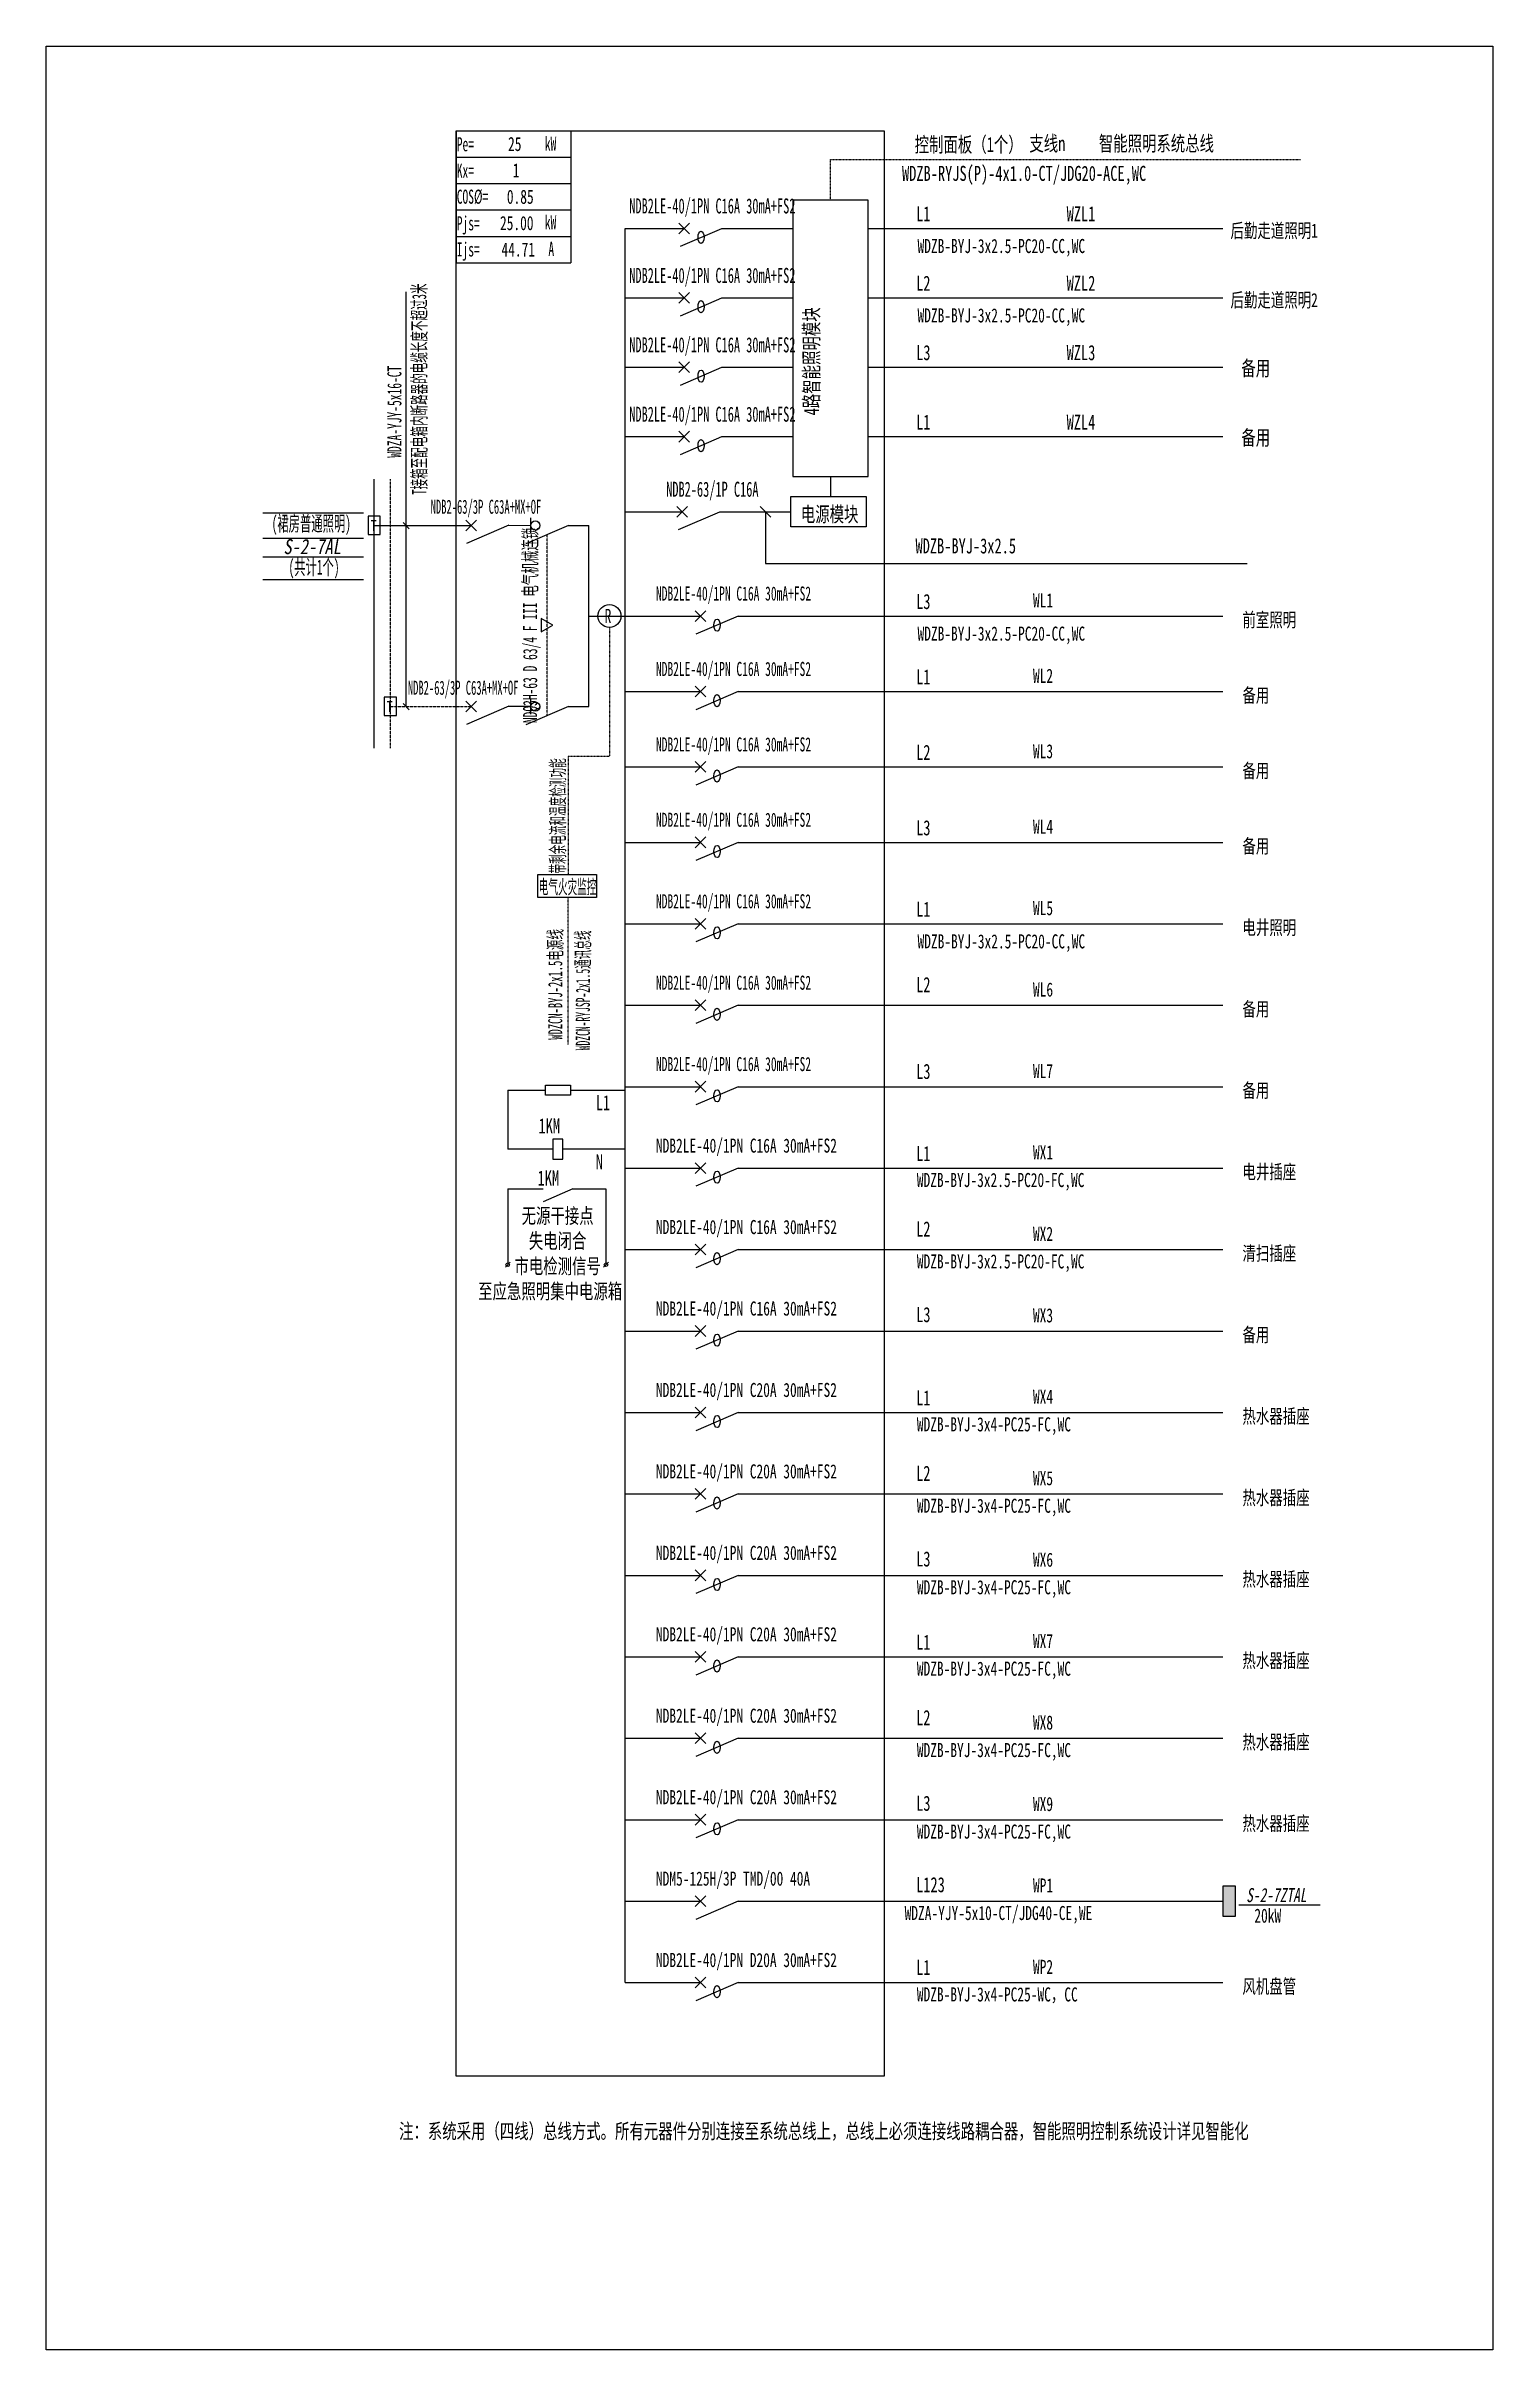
# Model space of a CAD drawing. Extents: x 235856 to 237506, y 341077 to 343703.
import ezdxf
from ezdxf.enums import TextEntityAlignment as Align

# ---------------------------------------------------------------- set-up
doc = ezdxf.new("R2010")
doc.units = 0
doc.header["$MEASUREMENT"] = 0
for name, pattern in [('DASH', [0.35, 0.25, -0.1]), ('DASHDOT', [1, 0.5, -0.25, 0, -0.25]), ('DASHDOT2', [0.5, 0.25, -0.125, 0, -0.125]), ('DASHDOTX2', [2, 1, -0.5, 0, -0.5]), ('DASHED', [0.75, 0.5, -0.25])]:
    doc.linetypes.add(name, pattern=pattern)
for name, color, linetype in [('D_E_Eqpm(强电设备)', 100, 'Continuous'), ('D_E_Eqpm（强电设备）', 100, 'Continuous'), ('D_E_Text(强电文字)', 51, 'Continuous'), ('D_E_Text（强电文字）', 51, 'Continuous'), ('D_E_Tray（强电普通桥架）', 51, 'Continuous'), ('D_E_Wire(强电线缆)', 10, 'Continuous'), ('D_E_WireEm（强电应急照明线缆）', 10, 'DASHED'), ('D_E_Wire（强电线缆）', 10, 'Continuous'), ('D_El_Eqpm（弱电设备）', 100, 'Continuous'), ('D_El_Text（弱电文字）', 51, 'Continuous'), ('DQ-漏电火灾', 80, 'Continuous'), ('DQ_Eqpm', 100, 'Continuous'), ('E_E_Eqpm（强电设备）', 100, 'Continuous'), ('E_E_Wire（强电线缆）', 10, 'Continuous'), ('FL04GGFW_E72-配电箱系统图-塔楼部分$0$D_E_Text（强电文字）', 51, 'Continuous'), ('FL09U293_E72-地下室配电箱系统图$0$D_E_Eqpm（强电设备）', 100, 'Continuous'), ('系统图', 220, 'Continuous')]:
    doc.layers.add(name, color=color, linetype=linetype)
doc.styles.add('FL04GGFW_E72-配电箱系统图-塔楼部分$0$电气', font='', dxfattribs={"width": 0.7})
doc.styles.add('电气', font='', dxfattribs={"width": 0.7})
doc.styles.add('电气箱', font='simhei.ttf', dxfattribs={"width": 0.8, "oblique": 10})
doc.styles.get('FL04GGFW_E72-配电箱系统图-塔楼部分$0$电气').set_extended_font_data('SimSun')
doc.styles.get('电气').set_extended_font_data('SimSun')

msp = doc.modelspace()

# ---------------------------------------------------------------- hatches: boundary and pattern name
at = {"layer": 'D_E_Eqpm（强电设备）'}
msp.add_hatch(color=51, dxfattribs=at).paths.add_polyline_path([(237197.7, 341605.7), (237212, 341605.7), (237212, 341571.4), (237197.7, 341571.4)])

# ---------------------------------------------------------------- linework, layer by layer
at = {"linetype": 'DASHED'}
for p, q in [((236323.7, 343606.5, 0), (236811.6, 343606.5, 0)), ((236323.7, 341389, 0), (236323.7, 343606.5, 0)), ((236811.6, 343606.5, 0), (236811.6, 341389, 0)), ((236811.6, 341389, 0), (236323.7, 341389, 0))]:
    msp.add_line(p, q, dxfattribs=at)
for p, q in [((236103.2, 343171.1, 0), (236217.8, 343171.1, 0)), ((236103.2, 343142.2, 0), (236217.8, 343142.2, 0)), ((236103.2, 343120.7, 0), (236217.8, 343120.7, 0)), ((236103.2, 343094.8, 0), (236217.8, 343094.8, 0))]:
    msp.add_line(p, q)
at = {"layer": 'D_E_Eqpm(强电设备)'}
for p, q in [((236334.6, 343150.4, 0), (236346.8, 343162.6, 0)), ((236346.8, 343150.4, 0), (236334.6, 343162.6, 0)), ((236334.6, 342944.1, 0), (236346.8, 342956.2, 0)), ((236346.8, 342944.1, 0), (236334.6, 342956.2, 0))]:
    msp.add_line(p, q, dxfattribs=at)
at = {"layer": 'D_E_Eqpm（强电设备）'}
for p, q in [((236793.3, 343527.2, 0), (236707.3, 343527.2, 0)), ((236707.3, 343527.2, 0), (236707.3, 343212.3, 0)), ((236793.3, 343212.3, 0), (236793.3, 343527.2, 0)), ((236707.3, 343212.3, 0), (236793.3, 343212.3, 0)), ((236705.1, 343189.5, 0), (236791, 343189.5, 0)), ((236705.1, 343155.1, 0), (236705.1, 343189.5, 0)), ((236791, 343189.5, 0), (236791, 343155.1, 0)), ((236451.5, 343156.5, 0), (236402.9, 343135.7, 0)), ((236408.5, 343147.9, 0), (236408.5, 343165.1, 0)), ((236791, 343155.1, 0), (236705.1, 343155.1, 0)), ((236433.8, 343042.9, 0), (236420.6, 343050.6, 0)), ((236420.6, 343050.6, 0), (236420.6, 343035.2, 0)), ((236420.6, 343035.2, 0), (236433.8, 343042.9, 0)), ((236596.1, 343047.2, 0), (236608.3, 343059.4, 0)), ((236608.3, 343047.2, 0), (236596.1, 343059.4, 0)), ((236645.2, 343053.3, 0), (236596.6, 343032.5, 0)), ((236408.5, 342941.5, 0), (236408.5, 342958.7, 0)), ((236596.1, 342961.3, 0), (236608.3, 342973.4, 0)), ((236608.3, 342961.3, 0), (236596.1, 342973.4, 0)), ((236645.2, 342967.3, 0), (236596.6, 342946.5, 0)), ((236451.5, 342950.1, 0), (236402.9, 342929.3, 0)), ((236596.1, 342875.3, 0), (236608.3, 342887.4, 0)), ((236608.3, 342875.3, 0), (236596.1, 342887.4, 0)), ((236645.2, 342881.4, 0), (236596.6, 342860.6, 0)), ((236596.1, 342789.3, 0), (236608.3, 342801.5, 0)), ((236608.3, 342789.3, 0), (236596.1, 342801.5, 0)), ((236645.2, 342795.4, 0), (236596.6, 342774.6, 0)), ((236596.1, 342696.5, 0), (236608.3, 342708.6, 0)), ((236608.3, 342696.5, 0), (236596.1, 342708.6, 0)), ((236645.2, 342702.6, 0), (236596.6, 342681.8, 0)), ((236596.1, 342603.6, 0), (236608.3, 342615.8, 0)), ((236608.3, 342603.6, 0), (236596.1, 342615.8, 0)), ((236645.2, 342609.7, 0), (236596.6, 342588.9, 0)), ((236425.2, 342518.7, 0), (236453.9, 342518.7, 0)), ((236425.2, 342507.2, 0), (236425.2, 342518.7, 0)), ((236453.9, 342518.7, 0), (236453.9, 342507.2, 0)), ((236596.1, 342510.8, 0), (236608.3, 342523, 0)), ((236608.3, 342510.8, 0), (236596.1, 342523, 0)), ((236645.2, 342516.9, 0), (236596.6, 342496.1, 0)), ((236453.9, 342507.2, 0), (236425.2, 342507.2, 0)), ((236445.3, 342457, 0), (236433.8, 342457, 0)), ((236433.8, 342457, 0), (236433.8, 342434.1, 0)), ((236445.3, 342434.1, 0), (236445.3, 342457, 0)), ((236433.8, 342434.1, 0), (236445.3, 342434.1, 0)), ((236596.1, 342418, 0), (236608.3, 342430.1, 0)), ((236608.3, 342418, 0), (236596.1, 342430.1, 0)), ((236645.2, 342424.1, 0), (236596.6, 342403.3, 0)), ((236456.5, 342400.4, 0), (236422.6, 342385.8, 0)), ((236596.1, 342325.1, 0), (236608.3, 342337.3, 0)), ((236608.3, 342325.1, 0), (236596.1, 342337.3, 0)), ((236645.2, 342331.2, 0), (236596.6, 342310.4, 0)), ((236379.6, 342311.2, 0), (236385.1, 342316.7, 0)), ((236491.6, 342311.2, 0), (236497.1, 342316.7, 0)), ((236596.1, 342232.3, 0), (236608.3, 342244.5, 0)), ((236608.3, 342232.3, 0), (236596.1, 342244.5, 0)), ((236645.2, 342238.4, 0), (236596.6, 342217.6, 0)), ((236596.1, 342139.5, 0), (236608.3, 342151.6, 0)), ((236608.3, 342139.5, 0), (236596.1, 342151.6, 0)), ((236645.2, 342145.6, 0), (236596.6, 342124.7, 0)), ((236596.1, 342046.6, 0), (236608.3, 342058.8, 0)), ((236608.3, 342046.6, 0), (236596.1, 342058.8, 0)), ((236645.2, 342052.7, 0), (236596.6, 342031.9, 0)), ((236596.1, 341953.8, 0), (236608.3, 341966, 0)), ((236608.3, 341953.8, 0), (236596.1, 341966, 0)), ((236645.2, 341959.9, 0), (236596.6, 341939.1, 0)), ((236596.1, 341861, 0), (236608.3, 341873.1, 0)), ((236608.3, 341861, 0), (236596.1, 341873.1, 0)), ((236645.2, 341867, 0), (236596.6, 341846.2, 0)), ((236596.1, 341768.1, 0), (236608.3, 341780.3, 0)), ((236608.3, 341768.1, 0), (236596.1, 341780.3, 0)), ((236645.2, 341774.2, 0), (236596.6, 341753.4, 0)), ((236596.1, 341675.3, 0), (236608.3, 341687.5, 0)), ((236608.3, 341675.3, 0), (236596.1, 341687.5, 0)), ((236645.2, 341681.4, 0), (236596.6, 341660.6, 0)), ((236596.1, 341582.5, 0), (236608.3, 341594.6, 0)), ((236608.3, 341582.5, 0), (236596.1, 341594.6, 0)), ((236645.2, 341588.5, 0), (236596.6, 341567.7, 0)), ((236596.1, 341489.6, 0), (236608.3, 341501.8, 0)), ((236608.3, 341489.6, 0), (236596.1, 341501.8, 0)), ((236645.2, 341495.7, 0), (236596.6, 341474.9, 0))]:
    msp.add_line(p, q, dxfattribs=at)
at = {"layer": 'D_E_Eqpm（强电设备）', "linetype": 'DASH'}
msp.add_line((236427.2, 342939.7, 0), (236427.2, 343146.1, 0), dxfattribs=at)
at = {"layer": 'D_E_Eqpm（强电设备）', "elevation": 0}
msp.add_lwpolyline([(237212, 341571.4), (237212, 341605.7), (237197.7, 341605.7), (237197.7, 341571.4)], close=True, dxfattribs=at)
at = {"layer": 'D_E_Eqpm（强电设备）'}
for centre, radius in [((236413.7, 343156.5, 0), 5.23), ((236413.7, 342950.1, 0), 5.23), ((236382.3, 342313.9, 0), 2.06), ((236494.3, 342313.9, 0), 2.06)]:
    msp.add_circle(centre, radius, dxfattribs=at)
for centre in [(236602.8, 343485, 0), (236602.8, 343405.9, 0), (236602.8, 343326.8, 0), (236602.8, 343247.6, 0), (236620.9, 343042.9, 0), (236620.9, 342956.9, 0), (236620.9, 342871, 0), (236620.9, 342785, 0), (236620.9, 342692.2, 0), (236620.9, 342599.3, 0), (236620.9, 342506.5, 0), (236620.9, 342413.7, 0), (236620.9, 342320.8, 0), (236620.9, 342228, 0), (236620.9, 342135.2, 0), (236620.9, 342042.3, 0), (236620.9, 341949.5, 0), (236620.9, 341856.6, 0), (236620.9, 341763.8, 0), (236620.9, 341671, 0), (236620.9, 341485.3, 0)]:
    msp.add_ellipse(centre, major_axis=(0, 6.92), ratio=0.500475, dxfattribs=at)
at = {"layer": 'D_E_Text(强电文字)', "color": 51}
for p, q in [((236266.5, 342950.1, 0), (236266.5, 343423, 0)), ((236263, 343160.1, 0), (236270.1, 343152.9, 0)), ((236263, 342953.7, 0), (236270.1, 342946.6, 0))]:
    msp.add_line(p, q, dxfattribs=at)
at = {"layer": 'D_E_Text（强电文字）'}
for p, q in [((236323.7, 343606.5, 0), (236454.1, 343606.5, 0)), ((236323.7, 343606.5, 0), (236323.7, 343456, 0)), ((236454.1, 343606.5, 0), (236454.1, 343456, 0)), ((236323.7, 343576.4, 0), (236454.1, 343576.4, 0)), ((236323.7, 343546.3, 0), (236454.1, 343546.3, 0)), ((236323.7, 343516.2, 0), (236454.1, 343516.2, 0)), ((236323.7, 343486.1, 0), (236454.1, 343486.1, 0)), ((236323.7, 343456, 0), (236454.1, 343456, 0)), ((237308.5, 341584.1, 0), (237215.8, 341584.1, 0))]:
    msp.add_line(p, q, dxfattribs=at)
at = {"layer": 'D_E_Wire(强电线缆)'}
for p, q in [((236516.2, 341495.7, 0), (236516.2, 343495.1, 0)), ((236230.2, 342902.8, 0), (236230.2, 343209.5, 0)), ((236230.2, 343156.5, 0), (236340.7, 343156.5, 0))]:
    msp.add_line(p, q, dxfattribs=at)
at = {"layer": 'D_E_Wire(强电线缆)', "color": 10}
for p, q in [((236516.2, 343495.1, 0), (236583.5, 343495.1, 0)), ((236626.5, 343495.1, 0), (236707.3, 343495.1, 0)), ((236793.3, 343495.1, 0), (237197.7, 343495.1, 0)), ((236516.2, 343416, 0), (236583.5, 343416, 0)), ((236626.5, 343416, 0), (236707.3, 343416, 0)), ((236793.3, 343416, 0), (237197.7, 343416, 0)), ((236516.2, 343336.9, 0), (236583.5, 343336.9, 0)), ((236626.5, 343336.9, 0), (236707.3, 343336.9, 0)), ((236793.3, 343336.9, 0), (237197.7, 343336.9, 0)), ((236516.2, 343257.8, 0), (236583.5, 343257.8, 0)), ((236626.5, 343257.8, 0), (236707.3, 343257.8, 0)), ((236793.3, 343257.8, 0), (237197.7, 343257.8, 0)), ((236516.2, 343172.3, 0), (236581.3, 343172.3, 0)), ((236624.3, 343172.3, 0), (236705.1, 343172.3, 0)), ((236645.2, 342795.4, 0), (236785.6, 342795.4, 0)), ((236785.6, 342795.4, 0), (237197.7, 342795.4, 0))]:
    msp.add_line(p, q, dxfattribs=at)
at = {"layer": 'D_E_Wire(强电线缆)', "linetype": 'DASH'}
for p, q in [((236248.5, 342902.8, 0), (236248.5, 343209.5, 0)), ((236248.5, 342950.1, 0), (236340.7, 342950.1, 0))]:
    msp.add_line(p, q, dxfattribs=at)
at = {"layer": 'D_E_WireEm（强电应急照明线缆）'}
msp.add_line((236408.5, 342950.1, 0), (236382.8, 342950.1, 0), dxfattribs=at)
at = {"layer": 'D_E_Wire（强电线缆）', "linetype": 'DASHDOT2'}
for p, q in [((236750.3, 343573.6, 0), (237286, 343573.6, 0)), ((236750.3, 343527.2, 0), (236750.3, 343573.6, 0))]:
    msp.add_line(p, q, dxfattribs=at)
at = {"layer": 'D_E_Wire（强电线缆）'}
for p, q in [((236383.6, 343156.8, 0), (236408.5, 343156.5, 0)), ((236451.5, 343156.5, 0), (236474.7, 343156.5, 0)), ((236474.7, 342950.1, 0), (236474.7, 343156.5, 0)), ((236474.7, 343053.3, 0), (236516.2, 343053.3, 0)), ((236516.2, 343053.3, 0), (236602.2, 343053.3, 0)), ((236645.2, 343053.3, 0), (237197.7, 343053.3, 0)), ((236516.2, 342967.3, 0), (236602.2, 342967.3, 0)), ((236645.2, 342967.3, 0), (237197.7, 342967.3, 0)), ((236451.5, 342950.1, 0), (236474.7, 342950.1, 0)), ((236516.2, 342881.4, 0), (236602.2, 342881.4, 0)), ((236645.2, 342881.4, 0), (237197.7, 342881.4, 0)), ((236516.2, 342795.4, 0), (236602.2, 342795.4, 0)), ((236516.2, 342702.6, 0), (236602.2, 342702.6, 0)), ((236645.2, 342702.6, 0), (237197.7, 342702.6, 0)), ((236516.2, 342609.7, 0), (236602.2, 342609.7, 0)), ((236645.2, 342609.7, 0), (237197.7, 342609.7, 0)), ((236516.2, 342516.9, 0), (236602.2, 342516.9, 0)), ((236645.2, 342516.9, 0), (237197.7, 342516.9, 0)), ((236516.2, 342424.1, 0), (236602.2, 342424.1, 0)), ((236645.2, 342424.1, 0), (237197.7, 342424.1, 0)), ((236516.2, 342331.2, 0), (236602.2, 342331.2, 0)), ((236645.2, 342331.2, 0), (237197.7, 342331.2, 0)), ((236516.2, 342238.4, 0), (236602.2, 342238.4, 0)), ((236645.2, 342238.4, 0), (237197.7, 342238.4, 0)), ((236516.2, 342145.6, 0), (236602.2, 342145.6, 0)), ((236645.2, 342145.6, 0), (237197.7, 342145.6, 0)), ((236516.2, 342052.7, 0), (236602.2, 342052.7, 0)), ((236645.2, 342052.7, 0), (237197.7, 342052.7, 0)), ((236516.2, 341959.9, 0), (236602.2, 341959.9, 0)), ((236645.2, 341959.9, 0), (237197.7, 341959.9, 0)), ((236516.2, 341867, 0), (236602.2, 341867, 0)), ((236645.2, 341867, 0), (237197.7, 341867, 0)), ((236516.2, 341774.2, 0), (236602.2, 341774.2, 0)), ((236645.2, 341774.2, 0), (237197.7, 341774.2, 0)), ((236516.2, 341681.4, 0), (236602.2, 341681.4, 0)), ((236645.2, 341681.4, 0), (237197.7, 341681.4, 0)), ((236516.2, 341588.5, 0), (236602.2, 341588.5, 0)), ((236645.2, 341588.5, 0), (237197.7, 341588.5, 0)), ((236516.2, 341495.7, 0), (236602.2, 341495.7, 0)), ((236645.2, 341495.7, 0), (237197.7, 341495.7, 0))]:
    msp.add_line(p, q, dxfattribs=at)
at = {"layer": 'D_E_Wire（强电线缆）', "ltscale": 3.5}
for p, q in [((236382.3, 342513, 0), (236425.2, 342513, 0)), ((236382.3, 342513, 0), (236382.3, 342445.5, 0)), ((236453.9, 342513, 0), (236516.2, 342513, 0)), ((236433.8, 342445.5, 0), (236382.3, 342445.5, 0)), ((236516.2, 342445.5, 0), (236445.3, 342445.5, 0)), ((236382.3, 342400.4, 0), (236422.6, 342400.4, 0)), ((236382.3, 342400.4, 0), (236382.3, 342316, 0)), ((236456.5, 342400.4, 0), (236494.3, 342400.4, 0)), ((236494.3, 342400.4, 0), (236494.3, 342316, 0))]:
    msp.add_line(p, q, dxfattribs=at)
at = {"layer": 'D_El_Eqpm（弱电设备）', "color": 3}
for p, q in [((236416.5, 342758.9, 0), (236483.4, 342758.9, 0)), ((236416.5, 342732.6, 0), (236416.5, 342758.9, 0)), ((236483.4, 342758.9, 0), (236483.4, 342732.6, 0)), ((236483.4, 342732.6, 0), (236416.5, 342732.6, 0)), ((236483.4, 342732.6, 0), (236416.5, 342732.6, 0))]:
    msp.add_line(p, q, dxfattribs=at)
at = {"layer": 'DQ-漏电火灾', "linetype": 'DASHDOT', "ltscale": 0.5}
for p, q in [((236498.3, 343040.2, 0), (236498.3, 342893.7, 0)), ((236451.4, 342893.7, 0), (236451.4, 342758.9, 0)), ((236451.4, 342893.7, 0), (236498.3, 342893.7, 0)), ((236451.4, 342565.1, 0), (236451.4, 342732.6, 0))]:
    msp.add_line(p, q, dxfattribs=at)
at = {"layer": 'DQ-漏电火灾', "color": 3}
msp.add_circle((236498.3, 343053.3, 0), 13.1, dxfattribs=at)
at = {"layer": 'DQ_Eqpm'}
for p, q in [((236237, 343167, 0), (236223.3, 343167, 0)), ((236223.3, 343167, 0), (236223.3, 343146.4, 0)), ((236237, 343146.4, 0), (236237, 343167, 0)), ((236223.3, 343146.4, 0), (236237, 343146.4, 0)), ((236255.4, 342960.7, 0), (236241.6, 342960.7, 0)), ((236241.6, 342960.7, 0), (236241.6, 342940, 0)), ((236255.4, 342940, 0), (236255.4, 342960.7, 0)), ((236241.6, 342940, 0), (236255.4, 342940, 0))]:
    msp.add_line(p, q, dxfattribs=at)
at = {"layer": 'E_E_Eqpm（强电设备）', "color": 100}
for p, q in [((236577.5, 343489.1, 0), (236589.6, 343501.2, 0)), ((236589.6, 343489.1, 0), (236577.5, 343501.2, 0)), ((236579.1, 343474.8, 0), (236626.5, 343495.1, 0)), ((236577.5, 343410, 0), (236589.6, 343422.1, 0)), ((236589.6, 343410, 0), (236577.5, 343422.1, 0)), ((236579.1, 343395.7, 0), (236626.5, 343416, 0)), ((236577.5, 343330.8, 0), (236589.6, 343343, 0)), ((236589.6, 343330.8, 0), (236577.5, 343343, 0)), ((236579.1, 343316.6, 0), (236626.5, 343336.9, 0)), ((236577.5, 343251.7, 0), (236589.6, 343263.9, 0)), ((236589.6, 343251.7, 0), (236577.5, 343263.9, 0)), ((236579.1, 343237.5, 0), (236626.5, 343257.8, 0)), ((236575.2, 343166.2, 0), (236587.4, 343178.3, 0)), ((236587.4, 343166.2, 0), (236575.2, 343178.3, 0)), ((236576.9, 343151.9, 0), (236624.3, 343172.3, 0))]:
    msp.add_line(p, q, dxfattribs=at)
at = {"layer": 'E_E_Wire（强电线缆）'}
msp.add_line((236750.3, 343212.3, 0), (236750.3, 343189.5, 0), dxfattribs=at)
at = {"layer": 'FL04GGFW_E72-配电箱系统图-塔楼部分$0$D_E_Text（强电文字）'}
for p, q in [((236682.3, 343166.2, 0), (236670.2, 343178.3, 0)), ((236676.3, 343172.3, 0), (236676.3, 343113.4, 0)), ((236676.3, 343113.4, 0), (237225.5, 343113.4, 0))]:
    msp.add_line(p, q, dxfattribs=at)
at = {"layer": 'FL09U293_E72-地下室配电箱系统图$0$D_E_Eqpm（强电设备）'}
for p, q in [((236383.6, 343156.8, 0), (236335.2, 343136, 0)), ((236383.6, 342950.5, 0), (236335.2, 342929.7, 0))]:
    msp.add_line(p, q, dxfattribs=at)
at = {"layer": '系统图', "ltscale": 9973.992009}
msp.add_lwpolyline([(235856, 343703), (237505.5, 343703), (237505.5, 341077), (235856, 341077)], close=True, dxfattribs=at)

# ---------------------------------------------------------------- texts
at = {"layer": 'D_E_Text(强电文字)', "style": 'FL04GGFW_E72-配电箱系统图-塔楼部分$0$电气', "width": 0.6}
for s, p in [('NDB2LE-40/1PN C16A 30mA+FS2', (236615.6, 343512.2, 0)), ('NDB2LE-40/1PN C16A 30mA+FS2', (236615.6, 343433, 0)), ('NDB2LE-40/1PN C16A 30mA+FS2', (236615.6, 343353.9, 0)), ('NDB2LE-40/1PN C16A 30mA+FS2', (236615.6, 343274.8, 0)), ('NDB2-63/1P C16A', (236615.6, 343189.3, 0))]:
    msp.add_text(s, height=17.194, dxfattribs=at).set_placement(p, align=Align.CENTER)
at = {"layer": 'D_E_Text(强电文字)', "color": 51, "style": 'FL04GGFW_E72-配电箱系统图-塔楼部分$0$电气', "width": 0.7}
for s, p in [('L1', (236847.9, 343503.2, 0)), ('L2', (236847.9, 343424.1, 0)), ('L3', (236847.9, 343345, 0)), ('L1', (236847.9, 343265.8, 0)), ('L3', (236847.9, 343061.3, 0)), ('L1', (236847.9, 342975.4, 0)), ('L2', (236847.9, 342889.4, 0)), ('L3', (236847.9, 342803.4, 0)), ('L1', (236847.9, 342710.6, 0)), ('L2', (236847.9, 342624.6, 0)), ('L3', (236847.9, 342525.7, 0)), ('L1', (236847.9, 342432.1, 0)), ('L2', (236847.9, 342346.1, 0)), ('L3', (236847.9, 342248.5, 0)), ('L1', (236847.9, 342153.6, 0)), ('L2', (236847.9, 342067.6, 0)), ('L3', (236847.9, 341970, 0)), ('L1', (236847.9, 341875.1, 0)), ('L2', (236847.9, 341789.1, 0)), ('L3', (236847.9, 341691.5, 0)), ('L123', (236847.9, 341598.7, 0)), ('L1', (236847.9, 341504.5, 0))]:
    msp.add_text(s, height=17.19, dxfattribs=at).set_placement(p)
at = {"layer": 'D_E_Text(强电文字)', "style": 'FL04GGFW_E72-配电箱系统图-塔楼部分$0$电气', "width": 0.7}
for s, height, p in [('WZL1', 17.19, (237019.5, 343503.2, 0)), ('WDZB-BYJ-3x2.5-PC20-CC,WC', 16.048, (236849.5, 343467.1, 0)), ('WZL2', 17.19, (237019.5, 343424.1, 0)), ('WDZB-BYJ-3x2.5-PC20-CC,WC', 16.048, (236849.5, 343388, 0)), ('WZL3', 17.19, (237019.5, 343345, 0)), ('WZL4', 17.19, (237019.5, 343265.8, 0)), ('WDZB-BYJ-3x2.5', 17.194, (236847.2, 343124.7, 0)), ('WDZB-BYJ-3x2.5-PC20-CC,WC', 16.048, (236849.5, 343025.3, 0)), ('WDZB-BYJ-3x2.5-PC20-CC,WC', 16.048, (236849.5, 342674.5, 0)), ('注：系统采用（四线）总线方式。所有元器件分别连接至系统总线上，总线上必须连接线路耦合器，智能照明控制系统设计详见智能化', 17.194, (236258.4, 341317.8, 0))]:
    msp.add_text(s, height=height, dxfattribs=at).set_placement(p)
at = {"layer": 'D_E_Text(强电文字)', "color": 51, "style": '电气'}
for s, width, p in [('T接箱至配电箱内断路器的电缆长度不超过3米', 0.55, (236289.4, 343191.6, 0)), ('WDZA-YJY-5x16-CT', 0.6, (236261.1, 343233.8, 0))]:
    msp.add_text(s, height=16.048, rotation=90, dxfattribs=dict(at, width=width)).set_placement(p)
at = {"layer": 'D_E_Text(强电文字)', "color": 51, "style": '电气', "width": 0.7}
for p in [(237235.1, 343327.2, 0), (237235.1, 343248.1, 0)]:
    msp.add_text('备用', height=17.19, dxfattribs=at).set_placement(p, align=Align.CENTER)
at = {"layer": 'D_E_Text（强电文字）', "linetype": 'Continuous', "style": '电气', "width": 0.6}
for s, height, p in [('Pe=', 16.05, (236324.2, 343583.1, 0)), ('kW', 16.05, (236424.6, 343583.6, 0)), ('Kx=', 16.05, (236324.2, 343552.9, 0)), ('COS%%C=', 16.05, (236324.2, 343523.3, 0)), ('Pjs=', 16.05, (236324.2, 343493, 0)), ('kW', 16.05, (236424.6, 343494, 0)), ('Ijs=', 16.05, (236324.2, 343463.2, 0)), ('A', 16, (236428.7, 343463.9, 0))]:
    msp.add_text(s, height=height, dxfattribs=at).set_placement(p)
at = {"layer": 'D_E_Text（强电文字）', "style": '电气'}
for s, height, width, p in [('25', 16.05, 0.7, (236382.7, 343583.4, 0)), ('1', 16, 0.7, (236388, 343553.3, 0)), (' 0.85', 16.05, 0.7, (236373.7, 343523.2, 0)), ('后勤走道照明1', 16.05, 0.7, (237206.3, 343484.6, 0)), ('后勤走道照明2', 16.05, 0.7, (237206.3, 343405.5, 0)), ('电源模块', 17.19, 0.7, (236716.5, 343160.8, 0)), ('NDB2LE-40/1PN C16A 30mA+FS2', 16.048, 0.6, (236551.3, 343071, 0)), ('WL1', 16.05, 0.7, (236981.1, 343063.2, 0)), ('前室照明', 16.05, 0.7, (237219.9, 343041, 0)), ('NDB2LE-40/1PN C16A 30mA+FS2', 16.048, 0.6, (236551.3, 342985, 0)), ('WL2', 16.05, 0.7, (236981.1, 342977.2, 0)), ('备用', 16.05, 0.7, (237219.9, 342955, 0)), ('NDB2LE-40/1PN C16A 30mA+FS2', 16.048, 0.6, (236551.3, 342899, 0)), ('WL3', 16.05, 0.7, (236981.1, 342891.2, 0)), ('备用', 16.05, 0.7, (237219.9, 342869.1, 0)), ('NDB2LE-40/1PN C16A 30mA+FS2', 16.048, 0.6, (236551.3, 342813.1, 0)), ('WL4', 16.05, 0.7, (236981.1, 342805.2, 0)), ('备用', 16.05, 0.7, (237219.9, 342783.1, 0)), ('NDB2LE-40/1PN C16A 30mA+FS2', 16.048, 0.6, (236551.3, 342720.2, 0)), ('WL5', 16.05, 0.7, (236981.1, 342712.4, 0)), ('电井照明', 16.05, 0.7, (237219.9, 342690.3, 0)), ('NDB2LE-40/1PN C16A 30mA+FS2', 16.048, 0.6, (236551.3, 342627.4, 0)), ('WL6', 16.05, 0.7, (236981.1, 342619.6, 0)), ('备用', 16.05, 0.7, (237219.9, 342597.4, 0)), ('NDB2LE-40/1PN C16A 30mA+FS2', 16.048, 0.6, (236551.3, 342534.6, 0)), ('WL7', 16.05, 0.7, (236981.1, 342526.7, 0)), ('备用', 16.05, 0.7, (237219.9, 342504.6, 0)), ('NDB2LE-40/1PN C16A 30mA+FS2', 16.048, 0.7, (236551.3, 342441.7, 0)), ('WX1', 16.05, 0.7, (236981.1, 342433.9, 0)), ('WDZB-BYJ-3x2.5-PC20-FC,WC', 16.048, 0.7, (236848.7, 342402.5, 0)), ('电井插座', 16.05, 0.7, (237219.9, 342411.8, 0)), ('NDB2LE-40/1PN C16A 30mA+FS2', 16.048, 0.7, (236551.3, 342348.9, 0)), ('WX2', 16.05, 0.7, (236981.1, 342341.1, 0)), ('WDZB-BYJ-3x2.5-PC20-FC,WC', 16.048, 0.7, (236848.7, 342309.7, 0)), ('清扫插座', 16.05, 0.7, (237219.9, 342318.9, 0)), ('NDB2LE-40/1PN C16A 30mA+FS2', 16.048, 0.7, (236551.3, 342256, 0)), ('WX3', 16.05, 0.7, (236981.1, 342248.2, 0)), ('备用', 16.05, 0.7, (237219.9, 342226.1, 0)), ('NDB2LE-40/1PN C20A 30mA+FS2', 16.048, 0.7, (236551.3, 342163.2, 0)), ('WX4', 16.05, 0.7, (236981.1, 342155.4, 0)), ('热水器插座', 16.05, 0.7, (237219.9, 342133.3, 0)), ('WDZB-BYJ-3x4-PC25-FC,WC', 16.048, 0.7, (236848.7, 342124, 0)), ('NDB2LE-40/1PN C20A 30mA+FS2', 16.048, 0.7, (236551.3, 342070.4, 0)), ('WX5', 16.05, 0.7, (236981.1, 342062.6, 0)), ('WDZB-BYJ-3x4-PC25-FC,WC', 16.048, 0.7, (236848.7, 342031.2, 0)), ('热水器插座', 16.05, 0.7, (237219.9, 342040.4, 0)), ('NDB2LE-40/1PN C20A 30mA+FS2', 16.048, 0.7, (236551.3, 341977.5, 0)), ('WX6', 16.05, 0.7, (236981.1, 341969.7, 0)), ('热水器插座', 16.05, 0.7, (237219.9, 341947.6, 0)), ('WDZB-BYJ-3x4-PC25-FC,WC', 16.048, 0.7, (236848.7, 341938.3, 0)), ('NDB2LE-40/1PN C20A 30mA+FS2', 16.048, 0.7, (236551.3, 341884.7, 0)), ('WX7', 16.05, 0.7, (236981.1, 341876.9, 0)), ('WDZB-BYJ-3x4-PC25-FC,WC', 16.048, 0.7, (236848.7, 341845.5, 0)), ('热水器插座', 16.05, 0.7, (237219.9, 341854.8, 0)), ('NDB2LE-40/1PN C20A 30mA+FS2', 16.048, 0.7, (236551.3, 341791.9, 0)), ('WX8', 16.05, 0.7, (236981.1, 341784.1, 0)), ('热水器插座', 16.05, 0.7, (237219.9, 341761.9, 0)), ('WDZB-BYJ-3x4-PC25-FC,WC', 16.048, 0.7, (236848.7, 341752.7, 0)), ('NDB2LE-40/1PN C20A 30mA+FS2', 16.048, 0.7, (236551.3, 341699, 0)), ('WX9', 16.05, 0.7, (236981.1, 341691.2, 0)), ('WDZB-BYJ-3x4-PC25-FC,WC', 16.048, 0.7, (236848.7, 341659.8, 0)), ('热水器插座', 16.05, 0.7, (237219.9, 341669.1, 0)), ('NDM5-125H/3P TMD/00 40A', 16.048, 0.7, (236551.3, 341606.2, 0)), ('WP1', 16.05, 0.7, (236981.1, 341598.4, 0)), ('WDZA-YJY-5x10-CT/JDG40-CE,WE', 16.048, 0.7, (236834.8, 341567, 0)), ('20kW', 16.05, 0.7, (237233.5, 341564, 0)), ('NDB2LE-40/1PN D20A 30mA+FS2', 16.048, 0.7, (236551.3, 341513.4, 0)), ('WP2', 16.05, 0.7, (236981.1, 341505.6, 0)), ('WDZB-BYJ-3x4-PC25-WC，CC', 16.048, 0.7, (236848.7, 341474.2, 0)), ('风机盘管', 16.05, 0.7, (237219.9, 341483.4, 0))]:
    msp.add_text(s, height=height, dxfattribs=dict(at, width=width)).set_placement(p)
at = {"layer": 'D_E_Text（强电文字）', "color": 200, "style": '电气', "width": 0.7}
for s, p in [('25.00', (236373.5, 343493.2, 0)), ('44.71', (236375.2, 343463.1, 0))]:
    msp.add_text(s, height=16.05, dxfattribs=at).set_placement(p)
at = {"layer": 'D_E_Text（强电文字）', "style": '电气'}
for s, height, width, p in [('(裙房普通照明)', 17.19, 0.55, (236158.4, 343157.8, 0)), ('NDB2-63/3P C63A+MX+OF', 16.048, 0.55, (236357.5, 343176.6, 0)), ('(共计1个)', 17.19, 0.55, (236161.5, 343108.1, 0)), ('NDB2-63/3P C63A+MX+OF', 16.048, 0.55, (236331.5, 342970.3, 0)), ('电气火灾监控', 16.05, 0.5, (236450.6, 342745.1, 0))]:
    msp.add_text(s, height=height, dxfattribs=dict(at, width=width)).set_placement(p, align=Align.MIDDLE)
at = {"layer": 'D_E_Text（强电文字）', "style": '电气箱', "oblique": 10, "width": 0.8}
msp.add_text('S-2-7AL', height=17.19, dxfattribs=at).set_placement((236159.4, 343132.5, 0), align=Align.MIDDLE)
at = {"layer": 'D_E_Text（强电文字）', "style": '电气', "width": 0.6}
msp.add_text('NDQ3H-63 D 63/4 F III 电气机械连锁', height=16.048, rotation=90, dxfattribs=at).set_placement((236408.6, 343042.7, 0), align=Align.MIDDLE)
at = {"layer": 'D_E_Text（强电文字）', "color": 51, "style": '电气', "width": 0.7}
for s, height, p in [('L1', 17.19, (236482.7, 342490.1, 0)), ('1KM', 17.19, (236417.4, 342463.6, 0)), ('N', 17.2, (236482.7, 342422.6, 0)), ('1KM', 17.19, (236416.4, 342404.2, 0))]:
    msp.add_text(s, height=height, dxfattribs=at).set_placement(p)
for s, p in [('无源干接点', (236439.2, 342369.7, 0)), ('失电闭合', (236439.2, 342341.1, 0)), ('市电检测信号', (236439.2, 342312.4, 0)), ('至应急照明集中电源箱', (236430.7, 342283.7, 0))]:
    msp.add_text(s, height=17.19, dxfattribs=at).set_placement(p, align=Align.MIDDLE_CENTER)
at = {"layer": 'D_E_Tray（强电普通桥架）', "linetype": 'DASHDOTX2', "style": '电气箱', "oblique": 10, "width": 0.7}
msp.add_text('S-2-7ZTAL', height=16.05, dxfattribs=at).set_placement((237224.2, 341587.4, 0))
at = {"layer": 'D_El_Text（弱电文字）', "color": 1, "style": '电气', "width": 0.5}
msp.add_text('带剩余电流和温度检测功能', height=16.048, rotation=90, dxfattribs=at).set_placement((236447.3, 342759.8, 0))
at = {"layer": 'D_El_Text（弱电文字）', "style": '电气'}
for s, width, p in [('WDZCN-BYJ-2x1.5电源线', 0.55, (236444.5, 342570.4, 0)), ('WDZCN-RYJSP-2x1.5通讯总线', 0.5, (236476, 342558.4, 0))]:
    msp.add_text(s, height=16.048, rotation=90, dxfattribs=dict(at, width=width)).set_placement(p)
at = {"layer": 'DQ-漏电火灾', "color": 50, "style": '电气', "width": 0.7}
msp.add_text('R', height=16, dxfattribs=at).set_placement((236492.8, 343045.5, 0))
at = {"layer": 'DQ_Eqpm', "color": 51, "style": '电气', "width": 0.8}
for p in [(236226, 343150.2, 0), (236244.3, 342943.9, 0)]:
    msp.add_text('T', height=12.6, dxfattribs=at).set_placement(p)
at = {"layer": 'FL04GGFW_E72-配电箱系统图-塔楼部分$0$D_E_Text（强电文字）', "style": 'FL04GGFW_E72-配电箱系统图-塔楼部分$0$电气', "width": 0.7}
for s, height, p in [('控制面板（1个）', 17.19, (236846.3, 343582.2, 0)), ('支线n', 17.19, (236977, 343583.4, 0)), ('智能照明系统总线', 17.19, (237056.2, 343583.4, 0)), ('WDZB-RYJS(P)-4x1.0-CT/JDG20-ACE,WC', 17.194, (236831.8, 343549.3, 0))]:
    msp.add_text(s, height=height, dxfattribs=at).set_placement(p)
msp.add_text('4路智能照明模块', height=17.19, rotation=90, dxfattribs=at).set_placement((236737.1, 343282.1, 0))

doc.saveas('drawing.dxf')
